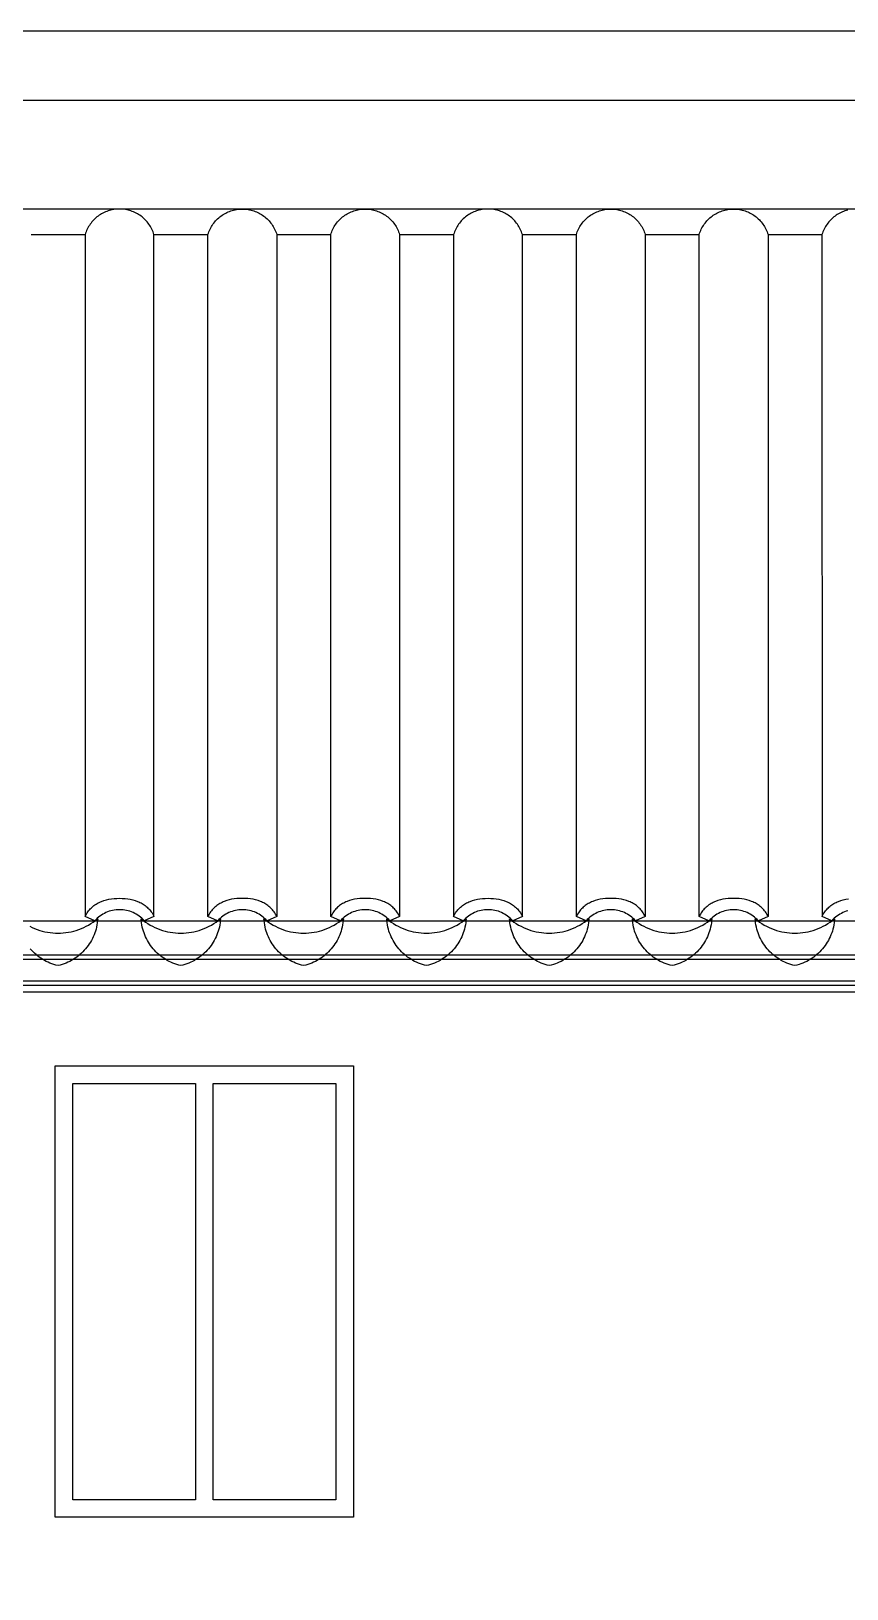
# Model space of a CAD drawing. Extents: x -20250 to 331240, y -699 to 63168.
# Drawn here: x 190067 to 192385, y 12315 to 16744 of the extents above; entities that cross this region are included whole.
import ezdxf

# ---------------------------------------------------------------- set-up
doc = ezdxf.new("R2010")
doc.units = 0
doc.header["$LTSCALE"] = 1000
doc.header["$MEASUREMENT"] = 0
doc.layers.add('WALL', color=9, linetype='Continuous')
doc.layers.add('窗', color=4, linetype='Continuous')
doc.layers.add('瓦', color=7, linetype='Continuous', true_color=0x57e157)

msp = doc.modelspace()

# ---------------------------------------------------------------- linework, layer by layer
at = {"layer": 'WALL'}
for points in [[(198721.4, 7864.9, 0), (198721.4, 10934.2, 0), (198783.3, 10934.2, 0), (198783.3, 11961.1, 0), (198816.5, 11961.1, 0), (198816.5, 12013.8, 0), (198347.7, 12013.8, 0), (198347.7, 16387.6, 0), (198201.5, 16387.6, 0), (198201.5, 16744.3, 0), (188970.1, 16744.3, 0), (188970.1, 16387.6, 0), (188823.9, 16387.6, 0), (188823.9, 11881.3, 0), (188794.1, 11881.3, 0), (188794.1, 11839.2, 0), (188823.9, 11839.2, 0), (188823.9, 7848.1, 0), (189123.6, 7848.1, 0), (189123.6, 11719.5, 0), (190090.6, 11176.7, 0), (190789.2, 10855.7, 0), (191995, 10298.9, 0)], [(188970.1, 16547.8, 0), (198201.5, 16547.8, 0)], [(198347.7, 16238.6, 0), (188823.9, 16238.6, 0)], [(188823.9, 14214.5, 0), (198347.7, 14214.5, 0)], [(188823.9, 14118, 0), (198347.7, 14118, 0)], [(188823.9, 14105.8, 0), (198347.7, 14105.8, 0)], [(188823.9, 14043.6, 0), (198347.7, 14043.6, 0)], [(188823.9, 14032.1, 0), (198347.7, 14032.1, 0)], [(188823.9, 14013.1, 0), (198347.7, 14013.1, 0)]]:
    msp.add_polyline3d(points, dxfattribs=at)
at = {"layer": '瓦'}
for points in [[(190415.8, 14227.2), (190388.2, 14214.6), (190384.8, 14218.3), (190381.2, 14221.8), (190377.5, 14225), (190373.6, 14228.1), (190369.5, 14230.9), (190365.3, 14233.6), (190361, 14235.9), (190356.5, 14238.1), (190352, 14240), (190347.3, 14241.7), (190342.6, 14243.1), (190337.8, 14244.3), (190332.9, 14245.2), (190328, 14245.9), (190323, 14246.3), (190318, 14246.4), (190312.9, 14246.3), (190308, 14245.9), (190303, 14245.2), (190298.1, 14244.3), (190293.3, 14243.1), (190288.6, 14241.7), (190284, 14240), (190279.4, 14238.1), (190275, 14235.9), (190270.7, 14233.6), (190266.5, 14230.9), (190262.4, 14228.1), (190258.5, 14225.1), (190254.7, 14221.8), (190251.2, 14218.3), (190247.7, 14214.6), (190220.2, 14227.2), (190222, 14230.7), (190223.8, 14234), (190225.8, 14237.2), (190227.9, 14240.2), (190230.1, 14243.2), (190232.4, 14245.9), (190234.8, 14248.6), (190237.3, 14251.1), (190239.9, 14253.6), (190242.5, 14255.8), (190245.3, 14258), (190248.2, 14260.1), (190251.1, 14262), (190254.1, 14263.8), (190257.2, 14265.5), (190260.3, 14267.1), (190263.5, 14268.6), (190266.8, 14269.9), (190273.6, 14272.4), (190280.6, 14274.4), (190287.8, 14276), (190295.1, 14277.2), (190302.7, 14278.1), (190310.3, 14278.6), (190318.1, 14278.7), (190325.9, 14278.6), (190333.5, 14278.1), (190341.1, 14277.2), (190348.4, 14276), (190355.6, 14274.3), (190362.6, 14272.3), (190369.3, 14269.9), (190372.6, 14268.5), (190375.8, 14267), (190379, 14265.4), (190382.1, 14263.7), (190385.1, 14261.9), (190388, 14260), (190390.8, 14257.9), (190393.6, 14255.7), (190396.3, 14253.5), (190398.8, 14251.1), (190401.3, 14248.5), (190403.7, 14245.9), (190406, 14243.1), (190408.2, 14240.2), (190410.3, 14237.1), (190412.3, 14233.9), (190414.1, 14230.6), (190415.9, 14227.2), (190415.9, 16165.7), (190414.6, 16169.7), (190413.1, 16173.7), (190411.5, 16177.5), (190409.8, 16181.3), (190407.9, 16184.9), (190405.9, 16188.5), (190403.7, 16192), (190401.4, 16195.3), (190399, 16198.6), (190396.5, 16201.8), (190393.8, 16204.8), (190391.1, 16207.7), (190388.2, 16210.6), (190385.2, 16213.3), (190382.1, 16215.9), (190379, 16218.3), (190375.7, 16220.7), (190372.3, 16222.9), (190368.9, 16225), (190365.3, 16226.9), (190361.7, 16228.7), (190358, 16230.3), (190354.3, 16231.9), (190350.5, 16233.2), (190346.6, 16234.5), (190342.6, 16235.5), (190338.6, 16236.4), (190334.6, 16237.2), (190330.5, 16237.8), (190326.4, 16238.2), (190322.2, 16238.4), (190318, 16238.5), (190313.7, 16238.4), (190309.6, 16238.2), (190305.4, 16237.8), (190301.3, 16237.2), (190297.3, 16236.4), (190293.3, 16235.5), (190289.4, 16234.5), (190285.5, 16233.2), (190281.6, 16231.9), (190277.9, 16230.3), (190274.2, 16228.7), (190270.6, 16226.9), (190267.1, 16225), (190263.6, 16222.9), (190260.2, 16220.7), (190257, 16218.3), (190253.8, 16215.9), (190250.7, 16213.3), (190247.7, 16210.6), (190244.9, 16207.7), (190242.1, 16204.8), (190239.4, 16201.8), (190236.9, 16198.6), (190234.5, 16195.3), (190232.2, 16192), (190230.1, 16188.5), (190228, 16184.9), (190226.1, 16181.3), (190224.4, 16177.5), (190222.8, 16173.7), (190221.4, 16169.7), (190220.1, 16165.7), (190220.1, 14227.2)], [(190569.1, 14227.2), (190569.1, 16165.7), (190570.4, 16169.7), (190571.8, 16173.7), (190573.4, 16177.5), (190575.2, 16181.3), (190577.1, 16184.9), (190579.1, 16188.5), (190581.2, 16192), (190583.5, 16195.3), (190585.9, 16198.6), (190588.5, 16201.8), (190591.1, 16204.8), (190593.9, 16207.7), (190596.8, 16210.6), (190599.7, 16213.3), (190602.8, 16215.9), (190606, 16218.3), (190609.3, 16220.7), (190612.6, 16222.9), (190616.1, 16225), (190619.6, 16226.9), (190623.2, 16228.7), (190626.9, 16230.3), (190630.7, 16231.9), (190634.5, 16233.2), (190638.4, 16234.5), (190642.3, 16235.5), (190646.3, 16236.4), (190650.4, 16237.2), (190654.5, 16237.8), (190658.6, 16238.2), (190662.8, 16238.4), (190667, 16238.5), (190671.2, 16238.4), (190675.4, 16238.2), (190679.5, 16237.8), (190683.6, 16237.2), (190687.7, 16236.4), (190691.7, 16235.5), (190695.6, 16234.5), (190699.5, 16233.2), (190703.3, 16231.9), (190707.1, 16230.3), (190710.7, 16228.7), (190714.4, 16226.9), (190717.9, 16225), (190721.3, 16222.9), (190724.7, 16220.7), (190728, 16218.3), (190731.2, 16215.9), (190734.2, 16213.3), (190737.2, 16210.6), (190740.1, 16207.7), (190742.9, 16204.8), (190745.5, 16201.8), (190748, 16198.6), (190750.4, 16195.3), (190752.7, 16192), (190754.9, 16188.5), (190756.9, 16184.9), (190758.8, 16181.3), (190760.5, 16177.5), (190762.1, 16173.7), (190763.6, 16169.7), (190764.9, 16165.7), (190764.9, 14227.2), (190763.1, 14230.6), (190761.2, 14233.9), (190759.2, 14237.1), (190757.2, 14240.2), (190755, 14243.1), (190752.7, 14245.8), (190750.3, 14248.5), (190747.8, 14251), (190745.2, 14253.4), (190742.5, 14255.7), (190739.7, 14257.9), (190736.9, 14259.9), (190734, 14261.9), (190731, 14263.7), (190727.9, 14265.4), (190724.7, 14267), (190721.5, 14268.5), (190718.2, 14269.8), (190711.5, 14272.2), (190704.5, 14274.2), (190697.3, 14275.9), (190689.9, 14277.1), (190682.4, 14278), (190674.7, 14278.5), (190667, 14278.6), (190659.2, 14278.5), (190651.5, 14277.9), (190644, 14277.1), (190636.6, 14275.8), (190629.4, 14274.2), (190622.5, 14272.2), (190615.7, 14269.8), (190612.4, 14268.4), (190609.2, 14266.9), (190606, 14265.3), (190603, 14263.6), (190600, 14261.8), (190597, 14259.8), (190594.2, 14257.8), (190591.4, 14255.6), (190588.8, 14253.3), (190586.2, 14250.9), (190583.7, 14248.4), (190581.3, 14245.7), (190579, 14242.9), (190576.8, 14240), (190574.7, 14237), (190572.7, 14233.8), (190570.9, 14230.5), (190569.1, 14227)], [(190918.1, 14227.2), (190918.1, 16165.7), (190919.4, 16169.7), (190920.9, 16173.7), (190922.5, 16177.5), (190924.2, 16181.3), (190926.1, 16184.9), (190928.1, 16188.5), (190930.3, 16192), (190932.6, 16195.3), (190935, 16198.6), (190937.5, 16201.8), (190940.2, 16204.8), (190942.9, 16207.7), (190945.8, 16210.6), (190948.8, 16213.3), (190951.9, 16215.9), (190955.1, 16218.3), (190958.3, 16220.7), (190961.7, 16222.9), (190965.1, 16225), (190968.7, 16226.9), (190972.3, 16228.7), (190976, 16230.3), (190979.7, 16231.9), (190983.5, 16233.2), (190987.4, 16234.5), (190991.4, 16235.5), (190995.4, 16236.4), (190999.4, 16237.2), (191003.5, 16237.8), (191007.7, 16238.2), (191011.8, 16238.4), (191016, 16238.5), (191020.3, 16238.4), (191024.4, 16238.2), (191028.6, 16237.8), (191032.7, 16237.2), (191036.7, 16236.4), (191040.7, 16235.5), (191044.6, 16234.5), (191048.5, 16233.2), (191052.4, 16231.9), (191056.1, 16230.3), (191059.8, 16228.7), (191063.4, 16226.9), (191066.9, 16225), (191070.4, 16222.9), (191073.7, 16220.7), (191077, 16218.3), (191080.2, 16215.9), (191083.3, 16213.3), (191086.3, 16210.6), (191089.1, 16207.7), (191091.9, 16204.8), (191094.6, 16201.8), (191097.1, 16198.6), (191099.5, 16195.3), (191101.8, 16192), (191103.9, 16188.5), (191106, 16184.9), (191107.8, 16181.3), (191109.6, 16177.5), (191111.2, 16173.7), (191112.6, 16169.7), (191113.9, 16165.7), (191113.9, 14227.2), (191112.2, 14230.6), (191110.3, 14233.9), (191108.3, 14237.1), (191106.2, 14240.2), (191104, 14243.1), (191101.7, 14245.8), (191099.3, 14248.5), (191096.8, 14251), (191094.2, 14253.4), (191091.6, 14255.7), (191088.8, 14257.9), (191086, 14259.9), (191083, 14261.9), (191080, 14263.7), (191076.9, 14265.4), (191073.8, 14267), (191070.6, 14268.5), (191067.3, 14269.8), (191060.5, 14272.2), (191053.5, 14274.2), (191046.3, 14275.9), (191039, 14277.1), (191031.4, 14278), (191023.8, 14278.5), (191016, 14278.6), (191008.2, 14278.5), (191000.6, 14277.9), (190993, 14277.1), (190985.7, 14275.8), (190978.5, 14274.2), (190971.5, 14272.2), (190964.7, 14269.8), (190961.5, 14268.4), (190958.2, 14266.9), (190955.1, 14265.3), (190952, 14263.6), (190949, 14261.8), (190946.1, 14259.8), (190943.2, 14257.8), (190940.5, 14255.6), (190937.8, 14253.3), (190935.2, 14250.9), (190932.7, 14248.4), (190930.4, 14245.7), (190928.1, 14242.9), (190925.9, 14240), (190923.8, 14237), (190921.8, 14233.8), (190919.9, 14230.5), (190918.2, 14227)], [(191463, 14227.2), (191435.4, 14214.6), (191432, 14218.3), (191428.4, 14221.8), (191424.6, 14225), (191420.7, 14228.1), (191416.6, 14230.9), (191412.4, 14233.6), (191408.1, 14235.9), (191403.7, 14238.1), (191399.1, 14240), (191394.5, 14241.7), (191389.7, 14243.1), (191384.9, 14244.3), (191380.1, 14245.2), (191375.1, 14245.9), (191370.1, 14246.3), (191365.1, 14246.4), (191360.1, 14246.3), (191355.1, 14245.9), (191350.2, 14245.2), (191345.3, 14244.3), (191340.5, 14243.1), (191335.7, 14241.7), (191331.1, 14240), (191326.6, 14238.1), (191322.1, 14235.9), (191317.8, 14233.6), (191313.6, 14230.9), (191309.6, 14228.1), (191305.6, 14225.1), (191301.9, 14221.8), (191298.3, 14218.3), (191294.9, 14214.6), (191267.3, 14227.2), (191269.1, 14230.7), (191271, 14234), (191273, 14237.2), (191275, 14240.2), (191277.2, 14243.2), (191279.5, 14245.9), (191281.9, 14248.6), (191284.4, 14251.1), (191287, 14253.6), (191289.7, 14255.8), (191292.5, 14258), (191295.3, 14260.1), (191298.2, 14262), (191301.2, 14263.8), (191304.3, 14265.5), (191307.5, 14267.1), (191310.7, 14268.6), (191314, 14269.9), (191320.7, 14272.4), (191327.7, 14274.4), (191334.9, 14276), (191342.3, 14277.2), (191349.8, 14278.1), (191357.5, 14278.6), (191365.2, 14278.7), (191373, 14278.6), (191380.7, 14278.1), (191388.2, 14277.2), (191395.6, 14276), (191402.7, 14274.3), (191409.7, 14272.3), (191416.5, 14269.9), (191419.8, 14268.5), (191423, 14267), (191426.1, 14265.4), (191429.2, 14263.7), (191432.2, 14261.9), (191435.1, 14260), (191438, 14257.9), (191440.7, 14255.7), (191443.4, 14253.5), (191446, 14251.1), (191448.5, 14248.5), (191450.9, 14245.9), (191453.2, 14243.1), (191455.3, 14240.2), (191457.4, 14237.1), (191459.4, 14233.9), (191461.3, 14230.6), (191463, 14227.2), (191463, 16165.7), (191461.7, 16169.7), (191460.3, 16173.7), (191458.7, 16177.5), (191456.9, 16181.3), (191455, 16184.9), (191453, 16188.5), (191450.9, 16192), (191448.6, 16195.3), (191446.2, 16198.6), (191443.6, 16201.8), (191441, 16204.8), (191438.2, 16207.7), (191435.3, 16210.6), (191432.4, 16213.3), (191429.3, 16215.9), (191426.1, 16218.3), (191422.8, 16220.7), (191419.5, 16222.9), (191416, 16225), (191412.5, 16226.9), (191408.9, 16228.7), (191405.2, 16230.3), (191401.4, 16231.9), (191397.6, 16233.2), (191393.7, 16234.5), (191389.8, 16235.5), (191385.8, 16236.4), (191381.7, 16237.2), (191377.6, 16237.8), (191373.5, 16238.2), (191369.3, 16238.4), (191365.1, 16238.5), (191360.9, 16238.4), (191356.7, 16238.2), (191352.6, 16237.8), (191348.5, 16237.2), (191344.4, 16236.4), (191340.4, 16235.5), (191336.5, 16234.5), (191332.6, 16233.2), (191328.8, 16231.9), (191325, 16230.3), (191321.4, 16228.7), (191317.7, 16226.9), (191314.2, 16225), (191310.8, 16222.9), (191307.4, 16220.7), (191304.1, 16218.3), (191300.9, 16215.9), (191297.9, 16213.3), (191294.9, 16210.6), (191292, 16207.7), (191289.2, 16204.8), (191286.6, 16201.8), (191284.1, 16198.6), (191281.6, 16195.3), (191279.4, 16192), (191277.2, 16188.5), (191275.2, 16184.9), (191273.3, 16181.3), (191271.5, 16177.5), (191269.9, 16173.7), (191268.5, 16169.7), (191267.2, 16165.7), (191267.2, 14227.2)], [(191616.2, 14227.2), (191616.2, 16165.7), (191617.5, 16169.7), (191619, 16173.7), (191620.6, 16177.5), (191622.3, 16181.3), (191624.2, 16184.9), (191626.2, 16188.5), (191628.4, 16192), (191630.7, 16195.3), (191633.1, 16198.6), (191635.6, 16201.8), (191638.3, 16204.8), (191641, 16207.7), (191643.9, 16210.6), (191646.9, 16213.3), (191650, 16215.9), (191653.1, 16218.3), (191656.4, 16220.7), (191659.8, 16222.9), (191663.2, 16225), (191666.8, 16226.9), (191670.4, 16228.7), (191674.1, 16230.3), (191677.8, 16231.9), (191681.6, 16233.2), (191685.5, 16234.5), (191689.5, 16235.5), (191693.5, 16236.4), (191697.5, 16237.2), (191701.6, 16237.8), (191705.7, 16238.2), (191709.9, 16238.4), (191714.1, 16238.5), (191718.4, 16238.4), (191722.5, 16238.2), (191726.7, 16237.8), (191730.8, 16237.2), (191734.8, 16236.4), (191738.8, 16235.5), (191742.7, 16234.5), (191746.6, 16233.2), (191750.5, 16231.9), (191754.2, 16230.3), (191757.9, 16228.7), (191761.5, 16226.9), (191765, 16225), (191768.5, 16222.9), (191771.8, 16220.7), (191775.1, 16218.3), (191778.3, 16215.9), (191781.4, 16213.3), (191784.4, 16210.6), (191787.2, 16207.7), (191790, 16204.8), (191792.6, 16201.8), (191795.2, 16198.6), (191797.6, 16195.3), (191799.9, 16192), (191802, 16188.5), (191804.1, 16184.9), (191805.9, 16181.3), (191807.7, 16177.5), (191809.3, 16173.7), (191810.7, 16169.7), (191812, 16165.7), (191812, 14227.2), (191810.2, 14230.6), (191808.4, 14233.9), (191806.4, 14237.1), (191804.3, 14240.2), (191802.1, 14243.1), (191799.8, 14245.8), (191797.4, 14248.5), (191794.9, 14251), (191792.3, 14253.4), (191789.7, 14255.7), (191786.9, 14257.9), (191784, 14259.9), (191781.1, 14261.9), (191778.1, 14263.7), (191775, 14265.4), (191771.9, 14267), (191768.7, 14268.5), (191765.4, 14269.8), (191758.6, 14272.2), (191751.6, 14274.2), (191744.4, 14275.9), (191737.1, 14277.1), (191729.5, 14278), (191721.9, 14278.5), (191714.1, 14278.6), (191706.3, 14278.5), (191698.7, 14277.9), (191691.1, 14277.1), (191683.8, 14275.8), (191676.6, 14274.2), (191669.6, 14272.2), (191662.8, 14269.8), (191659.6, 14268.4), (191656.3, 14266.9), (191653.2, 14265.3), (191650.1, 14263.6), (191647.1, 14261.8), (191644.2, 14259.8), (191641.3, 14257.8), (191638.6, 14255.6), (191635.9, 14253.3), (191633.3, 14250.9), (191630.8, 14248.4), (191628.4, 14245.7), (191626.2, 14242.9), (191624, 14240), (191621.9, 14237), (191619.9, 14233.8), (191618, 14230.5), (191616.3, 14227)], [(191965.3, 14227.2), (191965.3, 16165.7), (191966.6, 16169.7), (191968, 16173.7), (191969.6, 16177.5), (191971.4, 16181.3), (191973.2, 16184.9), (191975.3, 16188.5), (191977.4, 16192), (191979.7, 16195.3), (191982.1, 16198.6), (191984.7, 16201.8), (191987.3, 16204.8), (191990.1, 16207.7), (191993, 16210.6), (191995.9, 16213.3), (191999, 16215.9), (192002.2, 16218.3), (192005.5, 16220.7), (192008.8, 16222.9), (192012.3, 16225), (192015.8, 16226.9), (192019.4, 16228.7), (192023.1, 16230.3), (192026.9, 16231.9), (192030.7, 16233.2), (192034.6, 16234.5), (192038.5, 16235.5), (192042.5, 16236.4), (192046.6, 16237.2), (192050.7, 16237.8), (192054.8, 16238.2), (192059, 16238.4), (192063.2, 16238.5), (192067.4, 16238.4), (192071.6, 16238.2), (192075.7, 16237.8), (192079.8, 16237.2), (192083.9, 16236.4), (192087.9, 16235.5), (192091.8, 16234.5), (192095.7, 16233.2), (192099.5, 16231.9), (192103.2, 16230.3), (192106.9, 16228.7), (192110.5, 16226.9), (192114.1, 16225), (192117.5, 16222.9), (192120.9, 16220.7), (192124.2, 16218.3), (192127.3, 16215.9), (192130.4, 16213.3), (192133.4, 16210.6), (192136.3, 16207.7), (192139, 16204.8), (192141.7, 16201.8), (192144.2, 16198.6), (192146.6, 16195.3), (192148.9, 16192), (192151.1, 16188.5), (192153.1, 16184.9), (192155, 16181.3), (192156.7, 16177.5), (192158.3, 16173.7), (192159.8, 16169.7), (192161.1, 16165.7), (192161.1, 14227.2), (192159.3, 14230.6), (192157.4, 14233.9), (192155.4, 14237.1), (192153.3, 14240.2), (192151.1, 14243.1), (192148.9, 14245.8), (192146.5, 14248.5), (192144, 14251), (192141.4, 14253.4), (192138.7, 14255.7), (192135.9, 14257.9), (192133.1, 14259.9), (192130.2, 14261.9), (192127.2, 14263.7), (192124.1, 14265.4), (192120.9, 14267), (192117.7, 14268.5), (192114.4, 14269.8), (192107.7, 14272.2), (192100.7, 14274.2), (192093.5, 14275.9), (192086.1, 14277.1), (192078.6, 14278), (192070.9, 14278.5), (192063.2, 14278.6), (192055.4, 14278.5), (192047.7, 14277.9), (192040.2, 14277.1), (192032.8, 14275.8), (192025.6, 14274.2), (192018.6, 14272.2), (192011.9, 14269.8), (192008.6, 14268.4), (192005.4, 14266.9), (192002.2, 14265.3), (191999.2, 14263.6), (191996.2, 14261.8), (191993.2, 14259.8), (191990.4, 14257.8), (191987.6, 14255.6), (191985, 14253.3), (191982.4, 14250.9), (191979.9, 14248.4), (191977.5, 14245.7), (191975.2, 14242.9), (191973, 14240), (191970.9, 14237), (191968.9, 14233.8), (191967.1, 14230.5), (191965.3, 14227)], [(192387.6, 16235.5), (192383.6, 16234.5), (192379.7, 16233.2), (192375.9, 16231.9), (192372.2, 16230.3), (192368.5, 16228.7), (192364.9, 16226.9), (192361.3, 16225), (192357.9, 16222.9), (192354.5, 16220.7), (192351.3, 16218.3), (192348.1, 16215.9), (192345, 16213.3), (192342, 16210.6), (192339.1, 16207.7), (192336.4, 16204.8), (192333.7, 16201.8), (192331.2, 16198.6), (192328.8, 16195.3), (192326.5, 16192), (192324.3, 16188.5), (192322.3, 16184.9), (192320.4, 16181.3), (192318.7, 16177.5), (192317.1, 16173.7), (192315.6, 16169.7), (192314.3, 16165.7), (192314.4, 14227.2)], [(190066.8, 16165.7), (190220.1, 16165.7)], [(190415.9, 16165.7), (190569.1, 16165.7)], [(190764.9, 16165.7), (190918.1, 16165.7)], [(191114, 16165.7), (191267.2, 16165.7)], [(191463, 16165.7), (191616.2, 16165.7)], [(191812.1, 16165.7), (191965.3, 16165.7)], [(192161.1, 16165.7), (192314.3, 16165.7)], [(192387.6, 14243.1), (192382.9, 14241.7), (192378.2, 14240), (192373.7, 14238.1), (192369.3, 14235.9), (192365, 14233.6), (192360.8, 14230.9), (192356.7, 14228.1), (192352.8, 14225.1), (192349, 14221.8), (192345.4, 14218.3), (192342, 14214.6), (192314.5, 14227.2), (192316.2, 14230.7), (192318.1, 14234), (192320.1, 14237.2), (192322.2, 14240.2), (192324.4, 14243.2), (192326.7, 14245.9), (192329.1, 14248.6), (192331.6, 14251.1), (192334.2, 14253.6), (192336.8, 14255.8), (192339.6, 14258), (192342.4, 14260.1), (192345.4, 14262), (192348.4, 14263.8), (192351.4, 14265.5), (192354.6, 14267.1), (192357.8, 14268.6), (192361.1, 14269.9), (192367.9, 14272.4), (192374.9, 14274.4), (192382, 14276), (192389.4, 14277.2)], [(190062.8, 14199.2), (190069.7, 14195.8), (190076.7, 14192.7), (190083.8, 14190), (190091, 14187.6), (190098.3, 14185.5), (190105.7, 14183.8), (190113.1, 14182.3), (190120.5, 14181.2), (190128, 14180.4), (190135.5, 14179.9), (190143, 14179.8), (190150.6, 14179.9), (190158.1, 14180.4), (190165.6, 14181.2), (190173, 14182.3), (190180.4, 14183.8), (190187.8, 14185.5), (190195.1, 14187.6), (190202.3, 14190), (190209.4, 14192.7), (190216.4, 14195.8), (190223.3, 14199.2), (190230.1, 14202.8), (190236.8, 14206.8), (190243.3, 14211.2), (190249.7, 14215.8), (190255.9, 14220.8), (190255.4, 14214.7), (190254.7, 14208.8), (190253.7, 14202.9), (190252.6, 14197.1), (190251.1, 14191.3), (190249.5, 14185.7), (190247.6, 14180.2), (190245.6, 14174.7), (190243.3, 14169.3), (190240.8, 14164.1), (190238.1, 14159), (190235.2, 14154), (190232.1, 14149.1), (190228.8, 14144.3), (190225.4, 14139.7), (190221.7, 14135.2), (190217.9, 14130.9), (190214, 14126.7), (190209.8, 14122.7), (190205.5, 14118.9), (190201, 14115.2), (190196.4, 14111.7), (190191.7, 14108.4), (190186.8, 14105.2), (190181.7, 14102.3), (190176.6, 14099.5), (190171.3, 14097), (190165.9, 14094.6), (190160.3, 14092.5), (190154.7, 14090.6), (190148.9, 14088.9), (190143.1, 14087.4), (190137.2, 14088.9), (190131.4, 14090.6), (190125.8, 14092.5), (190120.2, 14094.6), (190114.8, 14097), (190109.5, 14099.5), (190104.4, 14102.3), (190099.3, 14105.2), (190094.4, 14108.4), (190089.7, 14111.7), (190085.1, 14115.2), (190080.6, 14118.9), (190076.3, 14122.7), (190072.2, 14126.7), (190068.2, 14130.9), (190064.4, 14135.2)], [(190764.9, 14227.1), (190737.3, 14214.5), (190733.9, 14218.2), (190730.3, 14221.6), (190726.5, 14224.9), (190722.6, 14228), (190718.6, 14230.8), (190714.4, 14233.4), (190710, 14235.8), (190705.6, 14238), (190701.1, 14239.9), (190696.4, 14241.6), (190691.7, 14243), (190686.9, 14244.2), (190682, 14245.1), (190677, 14245.7), (190672.1, 14246.2), (190667, 14246.3), (190662, 14246.2), (190657, 14245.7), (190652.1, 14245.1), (190647.2, 14244.2), (190642.4, 14243), (190637.7, 14241.6), (190633, 14239.9), (190628.5, 14238), (190624, 14235.8), (190619.7, 14233.4), (190615.5, 14230.8), (190611.4, 14228), (190607.5, 14224.9), (190603.8, 14221.7), (190600.2, 14218.2), (190596.7, 14214.5), (190569.2, 14227.1)], [(191113.9, 14227.1), (191086.4, 14214.5), (191082.9, 14218.2), (191079.3, 14221.6), (191075.6, 14224.9), (191071.7, 14228), (191067.6, 14230.8), (191063.4, 14233.4), (191059.1, 14235.8), (191054.6, 14238), (191050.1, 14239.9), (191045.5, 14241.6), (191040.7, 14243), (191035.9, 14244.2), (191031, 14245.1), (191026.1, 14245.7), (191021.1, 14246.2), (191016.1, 14246.3), (191011, 14246.2), (191006.1, 14245.7), (191001.1, 14245.1), (190996.2, 14244.2), (190991.4, 14243), (190986.7, 14241.6), (190982.1, 14239.9), (190977.5, 14238), (190973.1, 14235.8), (190968.7, 14233.4), (190964.6, 14230.8), (190960.5, 14228), (190956.6, 14224.9), (190952.8, 14221.7), (190949.2, 14218.2), (190945.8, 14214.5), (190918.3, 14227.1)], [(191812, 14227.1), (191784.5, 14214.5), (191781, 14218.2), (191777.4, 14221.6), (191773.7, 14224.9), (191769.8, 14228), (191765.7, 14230.8), (191761.5, 14233.4), (191757.2, 14235.8), (191752.7, 14238), (191748.2, 14239.9), (191743.5, 14241.6), (191738.8, 14243), (191734, 14244.2), (191729.1, 14245.1), (191724.2, 14245.7), (191719.2, 14246.2), (191714.2, 14246.3), (191709.1, 14246.2), (191704.2, 14245.7), (191699.2, 14245.1), (191694.3, 14244.2), (191689.5, 14243), (191684.8, 14241.6), (191680.1, 14239.9), (191675.6, 14238), (191671.2, 14235.8), (191666.8, 14233.4), (191662.6, 14230.8), (191658.6, 14228), (191654.7, 14224.9), (191650.9, 14221.7), (191647.3, 14218.2), (191643.9, 14214.5), (191616.4, 14227.1)], [(192161.1, 14227.1), (192133.5, 14214.5), (192130.1, 14218.2), (192126.5, 14221.6), (192122.7, 14224.9), (192118.8, 14228), (192114.7, 14230.8), (192110.6, 14233.4), (192106.2, 14235.8), (192101.8, 14238), (192097.2, 14239.9), (192092.6, 14241.6), (192087.9, 14243), (192083.1, 14244.2), (192078.2, 14245.1), (192073.2, 14245.7), (192068.2, 14246.2), (192063.2, 14246.3), (192058.2, 14246.2), (192053.2, 14245.7), (192048.3, 14245.1), (192043.4, 14244.2), (192038.6, 14243), (192033.8, 14241.6), (192029.2, 14239.9), (192024.7, 14238), (192020.2, 14235.8), (192015.9, 14233.4), (192011.7, 14230.8), (192007.6, 14228), (192003.7, 14224.9), (192000, 14221.7), (191996.4, 14218.2), (191992.9, 14214.5), (191965.4, 14227.1)]]:
    msp.add_lwpolyline(points, dxfattribs=at)
for points in [[(190604.9, 14220.8), (190604.4, 14214.7), (190603.7, 14208.8), (190602.8, 14202.9), (190601.6, 14197.1), (190600.2, 14191.3), (190598.5, 14185.7), (190596.7, 14180.2), (190594.6, 14174.7), (190592.3, 14169.3), (190589.8, 14164.1), (190587.1, 14159), (190584.2, 14154), (190581.2, 14149.1), (190577.9, 14144.3), (190574.4, 14139.7), (190570.8, 14135.2), (190567, 14130.9), (190563, 14126.7), (190558.9, 14122.7), (190554.6, 14118.9), (190550.1, 14115.2), (190545.5, 14111.7), (190540.7, 14108.4), (190535.8, 14105.2), (190530.8, 14102.3), (190525.6, 14099.5), (190520.3, 14097), (190514.9, 14094.6), (190509.4, 14092.5), (190503.7, 14090.6), (190498, 14088.9), (190492.1, 14087.4), (190486.2, 14088.9), (190480.5, 14090.6), (190474.8, 14092.5), (190469.3, 14094.6), (190463.9, 14097), (190458.6, 14099.5), (190453.4, 14102.3), (190448.4, 14105.2), (190443.5, 14108.4), (190438.7, 14111.7), (190434.1, 14115.2), (190429.7, 14118.9), (190425.3, 14122.7), (190421.2, 14126.7), (190417.2, 14130.9), (190413.4, 14135.2), (190409.8, 14139.7), (190406.3, 14144.3), (190403, 14149.1), (190400, 14154), (190397.1, 14159), (190394.4, 14164.1), (190391.9, 14169.3), (190389.6, 14174.7), (190387.5, 14180.2), (190385.7, 14185.7), (190384, 14191.3), (190382.6, 14197.1), (190381.4, 14202.9), (190380.5, 14208.8), (190379.7, 14214.7), (190379.3, 14220.8), (190385.5, 14215.8), (190391.8, 14211.2), (190398.4, 14206.8), (190405, 14202.8), (190411.8, 14199.2), (190418.7, 14195.8), (190425.8, 14192.7), (190432.9, 14190), (190440.1, 14187.6), (190447.4, 14185.5), (190454.7, 14183.8), (190462.1, 14182.3), (190469.6, 14181.2), (190477.1, 14180.4), (190484.6, 14179.9), (190492.1, 14179.8), (190499.6, 14179.9), (190507.1, 14180.4), (190514.6, 14181.2), (190522.1, 14182.3), (190529.5, 14183.8), (190536.8, 14185.5), (190544.1, 14187.6), (190551.3, 14190), (190558.4, 14192.7), (190565.5, 14195.8), (190572.4, 14199.2), (190579.2, 14202.8), (190585.8, 14206.8), (190592.4, 14211.2), (190598.7, 14215.8)], [(190954, 14220.8), (190953.5, 14214.7), (190952.8, 14208.8), (190951.8, 14202.9), (190950.6, 14197.1), (190949.2, 14191.3), (190947.6, 14185.7), (190945.7, 14180.2), (190943.7, 14174.7), (190941.4, 14169.3), (190938.9, 14164.1), (190936.2, 14159), (190933.3, 14154), (190930.2, 14149.1), (190926.9, 14144.3), (190923.5, 14139.7), (190919.8, 14135.2), (190916, 14130.9), (190912, 14126.7), (190907.9, 14122.7), (190903.6, 14118.9), (190899.1, 14115.2), (190894.5, 14111.7), (190889.8, 14108.4), (190884.9, 14105.2), (190879.8, 14102.3), (190874.7, 14099.5), (190869.4, 14097), (190864, 14094.6), (190858.4, 14092.5), (190852.8, 14090.6), (190847, 14088.9), (190841.2, 14087.4), (190835.3, 14088.9), (190829.5, 14090.6), (190823.9, 14092.5), (190818.3, 14094.6), (190812.9, 14097), (190807.6, 14099.5), (190802.5, 14102.3), (190797.4, 14105.2), (190792.5, 14108.4), (190787.8, 14111.7), (190783.2, 14115.2), (190778.7, 14118.9), (190774.4, 14122.7), (190770.2, 14126.7), (190766.3, 14130.9), (190762.5, 14135.2), (190758.8, 14139.7), (190755.4, 14144.3), (190752.1, 14149.1), (190749, 14154), (190746.1, 14159), (190743.4, 14164.1), (190740.9, 14169.3), (190738.6, 14174.7), (190736.6, 14180.2), (190734.7, 14185.7), (190733.1, 14191.3), (190731.6, 14197.1), (190730.5, 14202.9), (190729.5, 14208.8), (190728.8, 14214.7), (190728.3, 14220.8), (190734.5, 14215.8), (190740.9, 14211.2), (190747.4, 14206.8), (190754.1, 14202.8), (190760.9, 14199.2), (190767.8, 14195.8), (190774.8, 14192.7), (190781.9, 14190), (190789.1, 14187.6), (190796.4, 14185.5), (190803.8, 14183.8), (190811.2, 14182.3), (190818.6, 14181.2), (190826.1, 14180.4), (190833.6, 14179.9), (190841.1, 14179.8), (190848.7, 14179.9), (190856.2, 14180.4), (190863.7, 14181.2), (190871.1, 14182.3), (190878.5, 14183.8), (190885.9, 14185.5), (190893.2, 14187.6), (190900.4, 14190), (190907.5, 14192.7), (190914.5, 14195.8), (190921.4, 14199.2), (190928.2, 14202.8), (190934.9, 14206.8), (190941.4, 14211.2), (190947.8, 14215.8)], [(191303, 14220.8), (191302.5, 14214.7), (191301.8, 14208.8), (191300.9, 14202.9), (191299.7, 14197.1), (191298.3, 14191.3), (191296.6, 14185.7), (191294.8, 14180.2), (191292.7, 14174.7), (191290.4, 14169.3), (191287.9, 14164.1), (191285.2, 14159), (191282.3, 14154), (191279.2, 14149.1), (191276, 14144.3), (191272.5, 14139.7), (191268.9, 14135.2), (191265.1, 14130.9), (191261.1, 14126.7), (191257, 14122.7), (191252.6, 14118.9), (191248.2, 14115.2), (191243.6, 14111.7), (191238.8, 14108.4), (191233.9, 14105.2), (191228.9, 14102.3), (191223.7, 14099.5), (191218.4, 14097), (191213, 14094.6), (191207.5, 14092.5), (191201.8, 14090.6), (191196.1, 14088.9), (191190.2, 14087.4), (191184.3, 14088.9), (191178.6, 14090.6), (191172.9, 14092.5), (191167.4, 14094.6), (191162, 14097), (191156.7, 14099.5), (191151.5, 14102.3), (191146.5, 14105.2), (191141.6, 14108.4), (191136.8, 14111.7), (191132.2, 14115.2), (191127.7, 14118.9), (191123.4, 14122.7), (191119.3, 14126.7), (191115.3, 14130.9), (191111.5, 14135.2), (191107.9, 14139.7), (191104.4, 14144.3), (191101.1, 14149.1), (191098.1, 14154), (191095.2, 14159), (191092.5, 14164.1), (191090, 14169.3), (191087.7, 14174.7), (191085.6, 14180.2), (191083.7, 14185.7), (191082.1, 14191.3), (191080.7, 14197.1), (191079.5, 14202.9), (191078.6, 14208.8), (191077.8, 14214.7), (191077.4, 14220.8), (191083.6, 14215.8), (191089.9, 14211.2), (191096.5, 14206.8), (191103.1, 14202.8), (191109.9, 14199.2), (191116.8, 14195.8), (191123.8, 14192.7), (191131, 14190), (191138.2, 14187.6), (191145.5, 14185.5), (191152.8, 14183.8), (191160.2, 14182.3), (191167.7, 14181.2), (191175.2, 14180.4), (191182.7, 14179.9), (191190.2, 14179.8), (191197.7, 14179.9), (191205.2, 14180.4), (191212.7, 14181.2), (191220.2, 14182.3), (191227.6, 14183.8), (191234.9, 14185.5), (191242.2, 14187.6), (191249.4, 14190), (191256.5, 14192.7), (191263.6, 14195.8), (191270.5, 14199.2), (191277.3, 14202.8), (191283.9, 14206.8), (191290.4, 14211.2), (191296.8, 14215.8)], [(191652.1, 14220.8), (191651.6, 14214.7), (191650.9, 14208.8), (191649.9, 14202.9), (191648.7, 14197.1), (191647.3, 14191.3), (191645.7, 14185.7), (191643.8, 14180.2), (191641.7, 14174.7), (191639.5, 14169.3), (191637, 14164.1), (191634.3, 14159), (191631.4, 14154), (191628.3, 14149.1), (191625, 14144.3), (191621.6, 14139.7), (191617.9, 14135.2), (191614.1, 14130.9), (191610.1, 14126.7), (191606, 14122.7), (191601.7, 14118.9), (191597.2, 14115.2), (191592.6, 14111.7), (191587.9, 14108.4), (191583, 14105.2), (191577.9, 14102.3), (191572.8, 14099.5), (191567.5, 14097), (191562.1, 14094.6), (191556.5, 14092.5), (191550.9, 14090.6), (191545.1, 14088.9), (191539.2, 14087.4), (191533.4, 14088.9), (191527.6, 14090.6), (191522, 14092.5), (191516.4, 14094.6), (191511, 14097), (191505.7, 14099.5), (191500.6, 14102.3), (191495.5, 14105.2), (191490.6, 14108.4), (191485.9, 14111.7), (191481.2, 14115.2), (191476.8, 14118.9), (191472.5, 14122.7), (191468.3, 14126.7), (191464.4, 14130.9), (191460.6, 14135.2), (191456.9, 14139.7), (191453.5, 14144.3), (191450.2, 14149.1), (191447.1, 14154), (191444.2, 14159), (191441.5, 14164.1), (191439, 14169.3), (191436.7, 14174.7), (191434.7, 14180.2), (191432.8, 14185.7), (191431.2, 14191.3), (191429.7, 14197.1), (191428.5, 14202.9), (191427.6, 14208.8), (191426.9, 14214.7), (191426.4, 14220.8), (191432.6, 14215.8), (191439, 14211.2), (191445.5, 14206.8), (191452.2, 14202.8), (191459, 14199.2), (191465.9, 14195.8), (191472.9, 14192.7), (191480, 14190), (191487.2, 14187.6), (191494.5, 14185.5), (191501.9, 14183.8), (191509.3, 14182.3), (191516.7, 14181.2), (191524.2, 14180.4), (191531.7, 14179.9), (191539.2, 14179.8), (191546.8, 14179.9), (191554.3, 14180.4), (191561.7, 14181.2), (191569.2, 14182.3), (191576.6, 14183.8), (191584, 14185.5), (191591.2, 14187.6), (191598.5, 14190), (191605.6, 14192.7), (191612.6, 14195.8), (191619.5, 14199.2), (191626.3, 14202.8), (191633, 14206.8), (191639.5, 14211.2), (191645.9, 14215.8)], [(192001.1, 14220.8), (192000.6, 14214.7), (191999.9, 14208.8), (191999, 14202.9), (191997.8, 14197.1), (191996.4, 14191.3), (191994.7, 14185.7), (191992.9, 14180.2), (191990.8, 14174.7), (191988.5, 14169.3), (191986, 14164.1), (191983.3, 14159), (191980.4, 14154), (191977.3, 14149.1), (191974.1, 14144.3), (191970.6, 14139.7), (191967, 14135.2), (191963.2, 14130.9), (191959.2, 14126.7), (191955, 14122.7), (191950.7, 14118.9), (191946.3, 14115.2), (191941.7, 14111.7), (191936.9, 14108.4), (191932, 14105.2), (191927, 14102.3), (191921.8, 14099.5), (191916.5, 14097), (191911.1, 14094.6), (191905.6, 14092.5), (191899.9, 14090.6), (191894.2, 14088.9), (191888.3, 14087.4), (191882.4, 14088.9), (191876.7, 14090.6), (191871, 14092.5), (191865.5, 14094.6), (191860.1, 14097), (191854.8, 14099.5), (191849.6, 14102.3), (191844.6, 14105.2), (191839.7, 14108.4), (191834.9, 14111.7), (191830.3, 14115.2), (191825.8, 14118.9), (191821.5, 14122.7), (191817.4, 14126.7), (191813.4, 14130.9), (191809.6, 14135.2), (191806, 14139.7), (191802.5, 14144.3), (191799.2, 14149.1), (191796.1, 14154), (191793.3, 14159), (191790.6, 14164.1), (191788.1, 14169.3), (191785.8, 14174.7), (191783.7, 14180.2), (191781.8, 14185.7), (191780.2, 14191.3), (191778.8, 14197.1), (191777.6, 14202.9), (191776.6, 14208.8), (191775.9, 14214.7), (191775.5, 14220.8), (191781.7, 14215.8), (191788, 14211.2), (191794.5, 14206.8), (191801.2, 14202.8), (191808, 14199.2), (191814.9, 14195.8), (191821.9, 14192.7), (191829.1, 14190), (191836.3, 14187.6), (191843.6, 14185.5), (191850.9, 14183.8), (191858.3, 14182.3), (191865.8, 14181.2), (191873.3, 14180.4), (191880.8, 14179.9), (191888.3, 14179.8), (191895.8, 14179.9), (191903.3, 14180.4), (191910.8, 14181.2), (191918.2, 14182.3), (191925.7, 14183.8), (191933, 14185.5), (191940.3, 14187.6), (191947.5, 14190), (191954.6, 14192.7), (191961.7, 14195.8), (191968.6, 14199.2), (191975.4, 14202.8), (191982, 14206.8), (191988.5, 14211.2), (191994.9, 14215.8)], [(192350.2, 14220.8), (192349.7, 14214.7), (192349, 14208.8), (192348, 14202.9), (192346.8, 14197.1), (192345.4, 14191.3), (192343.8, 14185.7), (192341.9, 14180.2), (192339.8, 14174.7), (192337.6, 14169.3), (192335.1, 14164.1), (192332.4, 14159), (192329.5, 14154), (192326.4, 14149.1), (192323.1, 14144.3), (192319.7, 14139.7), (192316, 14135.2), (192312.2, 14130.9), (192308.2, 14126.7), (192304.1, 14122.7), (192299.8, 14118.9), (192295.3, 14115.2), (192290.7, 14111.7), (192286, 14108.4), (192281.1, 14105.2), (192276, 14102.3), (192270.9, 14099.5), (192265.6, 14097), (192260.1, 14094.6), (192254.6, 14092.5), (192249, 14090.6), (192243.2, 14088.9), (192237.3, 14087.4), (192231.5, 14088.9), (192225.7, 14090.6), (192220.1, 14092.5), (192214.5, 14094.6), (192209.1, 14097), (192203.8, 14099.5), (192198.6, 14102.3), (192193.6, 14105.2), (192188.7, 14108.4), (192184, 14111.7), (192179.3, 14115.2), (192174.9, 14118.9), (192170.6, 14122.7), (192166.4, 14126.7), (192162.5, 14130.9), (192158.6, 14135.2), (192155, 14139.7), (192151.6, 14144.3), (192148.3, 14149.1), (192145.2, 14154), (192142.3, 14159), (192139.6, 14164.1), (192137.1, 14169.3), (192134.8, 14174.7), (192132.7, 14180.2), (192130.9, 14185.7), (192129.2, 14191.3), (192127.8, 14197.1), (192126.6, 14202.9), (192125.7, 14208.8), (192125, 14214.7), (192124.5, 14220.8), (192130.7, 14215.8), (192137.1, 14211.2), (192143.6, 14206.8), (192150.3, 14202.8), (192157, 14199.2), (192164, 14195.8), (192171, 14192.7), (192178.1, 14190), (192185.3, 14187.6), (192192.6, 14185.5), (192200, 14183.8), (192207.4, 14182.3), (192214.8, 14181.2), (192222.3, 14180.4), (192229.8, 14179.9), (192237.3, 14179.8), (192244.9, 14179.9), (192252.4, 14180.4), (192259.8, 14181.2), (192267.3, 14182.3), (192274.7, 14183.8), (192282.1, 14185.5), (192289.3, 14187.6), (192296.6, 14190), (192303.7, 14192.7), (192310.7, 14195.8), (192317.6, 14199.2), (192324.4, 14202.8), (192331.1, 14206.8), (192337.6, 14211.2), (192344, 14215.8)]]:
    msp.add_lwpolyline(points, close=True, dxfattribs=at)
at = {"layer": '窗'}
for points in [[(190135.3, 13802.1, 0), (190982.9, 13802.1, 0), (190982.9, 12518.7, 0), (190135.3, 12518.7, 0)], [(190534.1, 12568.7, 0), (190185.3, 12568.7, 0), (190185.3, 13752.1, 0), (190534.1, 13752.1, 0)], [(190584.1, 12568.7, 0), (190584.1, 13752.1, 0), (190932.9, 13752.1, 0), (190932.9, 12568.7, 0)]]:
    msp.add_polyline3d(points, close=True, dxfattribs=at)

doc.saveas('drawing.dxf')
